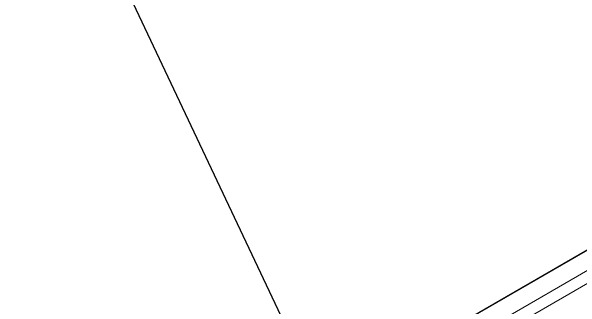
# Model space of a CAD drawing. Header units: millimetres. Extents: x 15 to 415, y 5 to 292.
# Drawn here: x 62.94 to 90.77, y 145.76 to 160.24 of the extents above; entities that cross this region are included whole.
import ezdxf

# ---------------------------------------------------------------- set-up
doc = ezdxf.new("R2010")
doc.units = ezdxf.units.MM
doc.dimstyles.new('SLDDIMSTYLE0', dxfattribs={"dimtxt": 0.18, "dimasz": 3.302, "dimexe": 0, "dimexo": 0.0625, "dimgap": 0, "dimtad": 0, "dimtih": 1, "dimtoh": 1, "dimdec": 0, "dimrnd": 1e-09, "dimzin": 0, "dimdsep": 46, "dimtxsty": 'Standard', "dimsah": 1, "dimcen": 0.09, "dimadec": 0, "dimazin": 0, "dimtfac": 3.302, "dimtdec": 0, "dimtofl": 0, "dimtmove": 0, "dimatfit": 3, "dimfxl": 1, "dimfrac": 2, "dimtolj": 1, "dimtzin": 0, "dimarcsym": 0})

msp = doc.modelspace()

# ---------------------------------------------------------------- linework, layer by layer
at = {"color": 7, "linetype": 'Continuous', "lineweight": 15}
for p, q in [((76.729, 138.646), (113.498, 159.873)), ((106.876, 157.698), (70.106, 136.472)), ((107.07, 157.784), (70.3, 136.558)), ((69.485, 135.098), (106.254, 156.325))]:
    msp.add_line(p, q, dxfattribs=at)

# ---------------------------------------------------------------- leaders
at = {"color": 7, "linetype": 'Continuous', "lineweight": 0}
msp.add_leader([(82.1, 132.701), (62.936, 173.234)], dimstyle='SLDDIMSTYLE0', dxfattribs=at)

doc.saveas('drawing.dxf')
